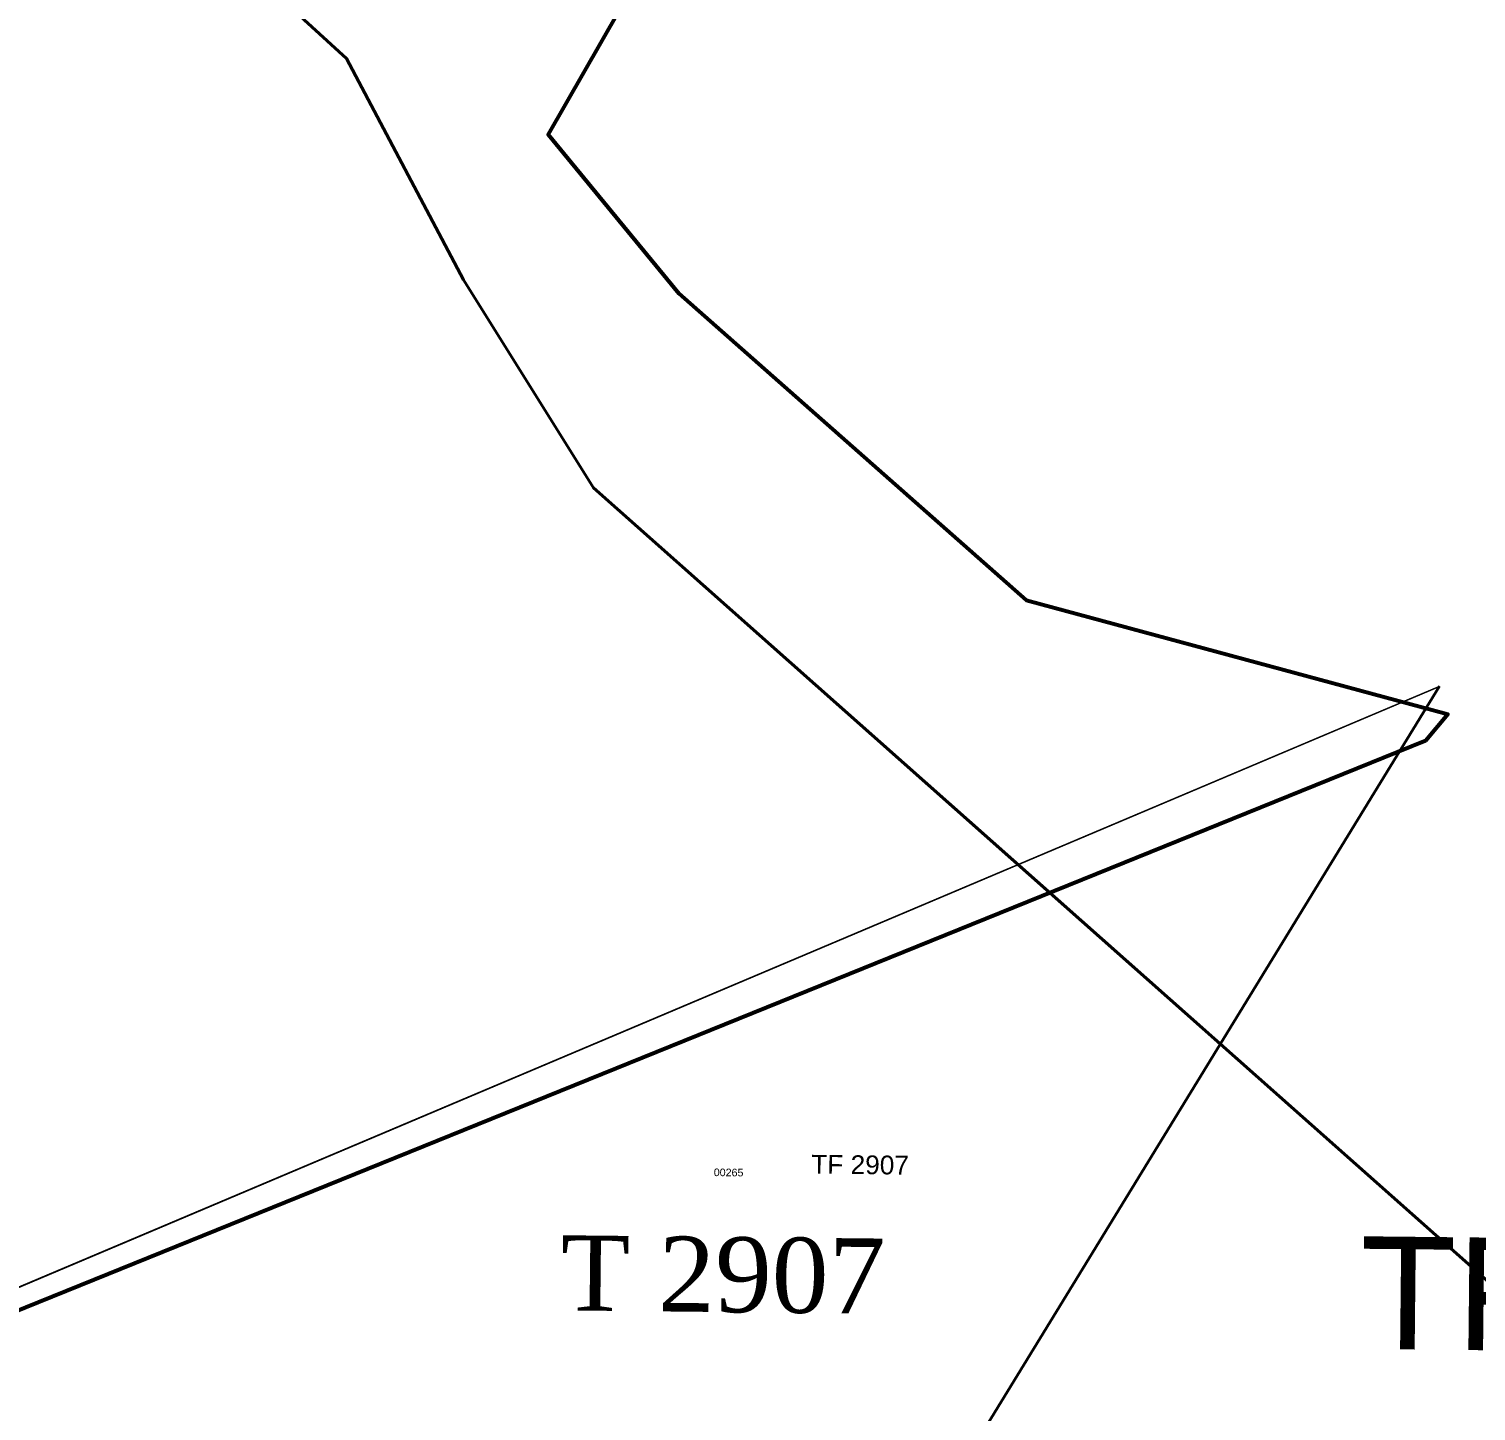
# Model space of a CAD drawing. Header units: metres. Extents: x 251686 to 255059, y 1627526 to 1631912.
# Drawn here: x 253222.2 to 253411.9, y 1628596.2 to 1628777.3 of the extents above; entities that cross this region are included whole.
import ezdxf
from ezdxf.enums import TextEntityAlignment as Align

# ---------------------------------------------------------------- set-up
doc = ezdxf.new("R2010")
doc.units = ezdxf.units.M
doc.header["$MEASUREMENT"] = 0
for name, color, linetype in [('limites_parcelles', 7, 'Continuous'), ('limites_sections', 7, 'Continuous'), ('limites_tf', 7, 'Continuous'), ('numero_parcelle', 7, 'Continuous'), ('toponymie', 7, 'Continuous')]:
    doc.layers.add(name, color=color, linetype=linetype)
doc.layers.add('MORCELLEMENT', color=7, linetype='Continuous', lineweight=0)
doc.layers.add('Numero_TF', color=7, linetype='Continuous', lineweight=0)
doc.styles.add('Style-Arial', font='arial.ttf')
doc.styles.add('Style-FANCY', font='times.ttf')

msp = doc.modelspace()

# ---------------------------------------------------------------- linework, layer by layer
at = {"layer": 'limites_parcelles', "color": 7, "linetype": 'Continuous', "lineweight": 0}
msp.add_line((253157.05566, 1628585.512765), (253407.05842, 1628691.201109), dxfattribs=at)
at = {"layer": 'limites_sections', "color": 112, "linetype": 'Continuous', "lineweight": 40, "flags": 128}
msp.add_lwpolyline([(253797.545574, 1628539.699144), (253736.007323, 1628381.875383), (253644.43714, 1628425.981101), (253582.988286, 1628458.102486), (253488.589644, 1628500.414429), (253469.820836, 1628503.176145), (253479.037064, 1628554.98513), (253296.184438, 1628717.179275), (253279.13654, 1628744.455831), (253263.793452, 1628773.437298), (253250.158874, 1628785.95727), (253223.520558, 1628793.260409), (253348.989442, 1629069.997102), (253421.602259, 1629028.136062), (253474.169161, 1628998.402291), (253570.655215, 1628943.916078), (253742.585904, 1628844.838708), (253891.317458, 1628762.517835), (253857.921088, 1628652.652234), (253797.545574, 1628539.699144)], close=True, dxfattribs=at)
at = {"layer": 'limites_sections', "color": 112, "linetype": 'Continuous', "lineweight": 40, "extrusion": (-1.87173e-09, -9.63983e-10, 1), "elevation": -0.002046, "flags": 128}
msp.add_lwpolyline([(253469.820836, 1628503.176145), (253488.589644, 1628500.414429), (253454.879488, 1628458.45481), (253455.869011, 1628419.146695), (253456.677254, 1628387.039772), (253456.725415, 1628385.126634), (253456.826796, 1628378.590775), (253456.092848, 1628349.73443), (253454.032863, 1628268.742801), (253388.282867, 1628177.212071), (253374.268487, 1628101.940239), (253305.375391, 1628033.502846), (252724.250426, 1628275.006531), (252729.810311, 1628341.80532), (252735.302417, 1628407.78978), (252753.241864, 1628623.321822), (252721.721864, 1628619.437822), (252719.111157, 1628633.487457), (252714.797364, 1628656.702322), (252707.872864, 1628693.966822), (252708.178498, 1628714.657046), (252708.499905, 1628736.415068), (252708.92257, 1628765.027856), (252709.546654, 1628807.276005), (252710.023977, 1628836.275407), (252766.51681, 1628874.562186), (252777.807368, 1628875.207361), (252792.594535, 1628876.052342), (252806.680432, 1628876.85725), (252821.799454, 1628877.721194), (252840.098742, 1628878.766867), (252853.870088, 1628879.553801), (252869.673078, 1628880.456829), (252881.50225, 1628881.132782), (252890.234906, 1628881.631791), (252896.724489, 1628882.002624), (252900.638805, 1628882.226299), (252915.419343, 1628884.059972), (252947.872303, 1628888.086085), (252995.1058, 1628893.94587), (253038.771855, 1628895.227443), (253072.399091, 1628896.214383), (253084.091369, 1628889.07052), (253103.780853, 1628877.040446), (253120.367335, 1628866.906274), (253135.162614, 1628857.86651), (253140.023655, 1628843.378963), (253144.884695, 1628828.891416), (253158.888191, 1628822.546236), (253184.202626, 1628811.075912), (253223.520558, 1628793.260409), (253250.158874, 1628785.95727), (253263.793452, 1628773.437298), (253279.13654, 1628744.455831), (253296.184438, 1628717.179275), (253350.963018, 1628668.589516), (253387.610751, 1628636.082202), (253479.037064, 1628554.98513), (253469.820836, 1628503.176145)], close=True, dxfattribs=at)
at = {"layer": 'limites_tf', "color": 5, "linetype": 'Continuous', "lineweight": 30}
msp.add_line((253407.05842, 1628691.201109), (253339.037158, 1628580.148924), dxfattribs=at)
at = {"layer": 'limites_tf', "color": 1, "linetype": 'Continuous', "lineweight": 0}
msp.add_line((253157.055494, 1628585.460675), (253407.058244, 1628691.148035), dxfattribs=at)
at = {"layer": 'MORCELLEMENT', "color": 7, "linetype": 'Continuous', "lineweight": 53, "elevation": -0.000007, "flags": 128}
msp.add_lwpolyline([(253363.744319, 1628929.245496), (253317.997887, 1628812.01553), (253290.228715, 1628763.515084), (253307.356588, 1628742.646735), (253352.876799, 1628702.490256), (253408.159621, 1628687.530544), (253405.21882, 1628684.045176), (253149.627635, 1628580.58788), (253119.068041, 1628559.268378), (253110.82118, 1628578.897435), (253143.406223, 1628662.48542), (253353.162209, 1629049.198059)], dxfattribs=at)

# ---------------------------------------------------------------- texts
at = {"layer": 'numero_parcelle', "color": 5, "lineweight": 0, "style": 'Style-Arial'}
msp.add_text('00265', height=1, rotation=359.40223, dxfattribs=at).set_placement((253311.945473, 1628627.994649), align=Align.TOP_LEFT)
at = {"layer": 'numero_tf', "color": 4, "linetype": 'Continuous', "lineweight": 0, "style": 'Style-Arial'}
msp.add_text('TF 2907', height=2.460909, rotation=359.40223, dxfattribs=at).set_placement((253324.733061, 1628629.788047), align=Align.TOP_LEFT)
msp.add_text('TF 770', height=14.765456, rotation=359.40223, dxfattribs=at).set_placement((253396.554408, 1628604.349466))
at = {"layer": 'toponymie', "color": 7, "linetype": 'Continuous', "lineweight": 0, "style": 'Style-FANCY'}
msp.add_text('T 2907', height=9.843639, rotation=359.40223, dxfattribs=at).set_placement((253313.143552, 1628614.10486), align=Align.MIDDLE_CENTER)

doc.saveas('drawing.dxf')
